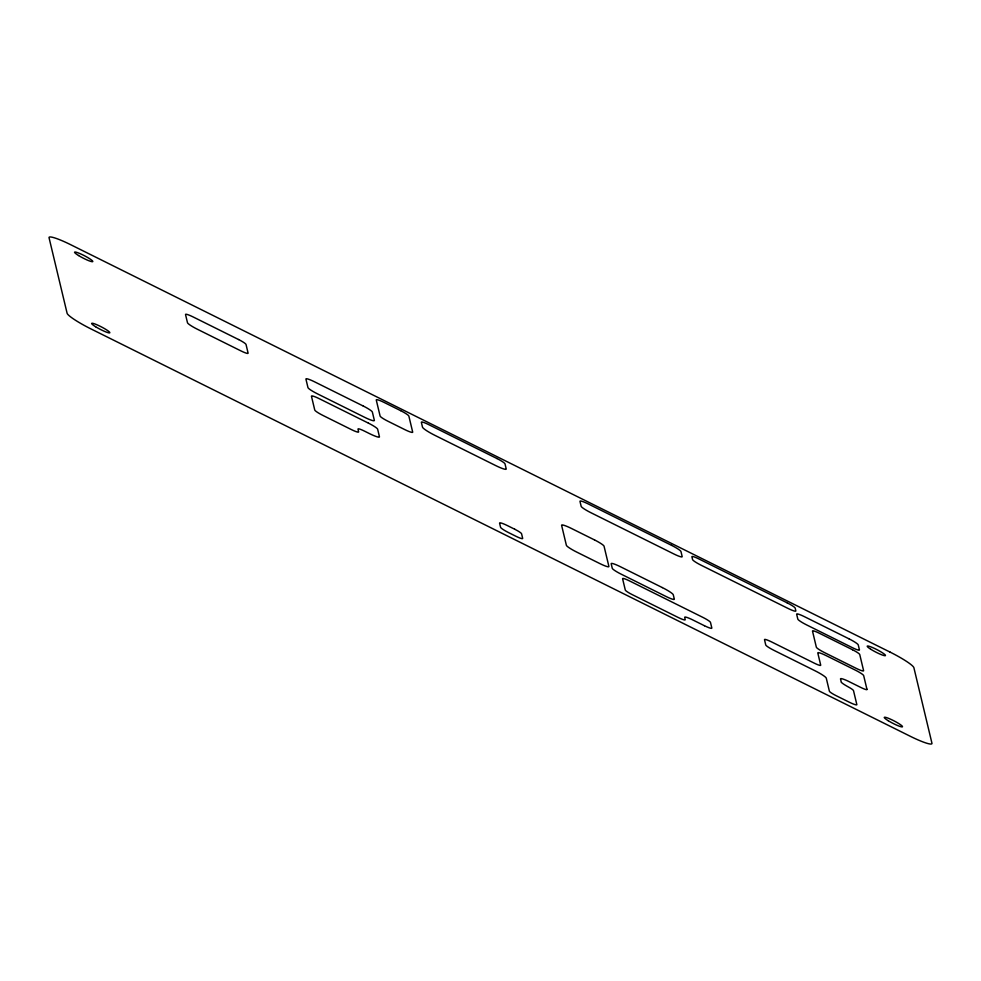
<?xml version="1.0" encoding="UTF-8"?>
<svg xmlns="http://www.w3.org/2000/svg" width="981" height="981" viewBox="0 0 981 981"><rect width="100%" height="100%" fill="white"/><g stroke="black" fill="none" stroke-linecap="round" stroke-linejoin="round"><path stroke-width="1.47" d="M866.934 689.251L866.861 689.68A7.321 0.969 27.3 0 1 860.815 687.448L847.609 680.912A10.533 1.398 27.3 0 0 840.509 678.913L841.134 681.574A10.068 1.337 27.3 0 0 847.032 686.21L850.233 688.024A8.289 1.091 27.3 0 1 853.507 690.649L856.867 704.714A9.209 1.214 27.3 0 1 849.043 702.089L836.18 695.701A7.321 0.969 27.3 0 1 829.374 691.139L826.272 678.153A12.066 1.594 27.3 0 0 815.052 670.783L773.764 650.256A8.596 1.14 27.3 0 1 765.756 645.008L764.481 639.624A8.277 1.091 27.3 0 1 771.507 641.893L814.291 663.156A7.566 1.006 27.3 0 0 820.729 665.228L817.786 652.929A9.92 1.312 27.3 0 1 826.21 655.639L855.285 670.097A9.025 1.189 27.3 0 1 863.672 675.602L866.934 689.251M514.718 529.225L507.557 525.669A9.418 1.251 27.3 0 0 499.562 523.094L500.58 527.324A8.78 1.165 27.3 0 0 508.747 532.695L515.834 536.227A8.069 1.067 27.3 0 0 522.677 538.397L521.573 533.762A7.59 1.006 27.3 0 0 517.49 530.709L514.718 529.225M704.468 625.731L691.298 619.207A9.589 1.263 27.3 0 0 684.677 617.319L685.241 619.734A8.473 1.116 27.3 0 1 678.349 617.552L632.279 594.658A7.505 0.993 27.3 0 1 625.302 590.072L622.567 578.643A7.971 1.055 27.3 0 1 629.336 580.826L702.948 617.417A8.093 1.067 27.3 0 1 710.477 622.371L711.85 628.11A8.694 1.153 27.3 0 1 704.468 625.731M890.11 652.12L70.779 244.747A25.58 3.384 27.3 0 0 49.05 237.745L67.1 313.258A25.58 3.384 27.3 0 0 90.89 328.88L910.221 736.253A25.58 3.384 27.3 0 0 931.95 743.255L913.9 667.742A25.58 3.384 27.3 0 0 890.11 652.12M400.604 410.634L384.258 402.504A9.43 1.251 27.3 0 0 376.25 399.929L380.113 416.091A8.363 1.104 27.3 0 0 387.887 421.205L404.761 429.592A9.344 1.239 27.3 0 0 412.707 432.143L408.856 416.054A8.878 1.177 27.3 0 0 400.604 410.634M496.913 458.519L428.538 424.528A8.498 1.128 27.3 0 0 421.327 422.198L422.517 427.189A13.427 1.778 27.3 0 0 435 435.392L495.564 465.509A12.545 1.655 27.3 0 0 506.221 468.943L504.994 463.829A8.706 1.153 27.3 0 0 496.913 458.519M671.568 545.35L588.355 503.989A9.884 1.312 27.3 0 0 579.955 501.279L581.169 506.331A10.337 1.361 27.3 0 0 590.783 512.646L673.91 553.983A9.736 1.288 27.3 0 0 682.187 556.644L680.961 551.53A10.104 1.337 27.3 0 0 671.568 545.35M787.167 602.837L698.864 558.925A8.228 1.091 27.3 0 0 691.875 556.681L692.574 559.599A9.197 1.214 27.3 0 0 701.133 565.228L787.878 608.355A9.393 1.239 27.3 0 0 795.861 610.967L795.186 608.097A8.621 1.14 27.3 0 0 787.167 602.837M848.982 638.815L804.408 616.657A9.16 1.214 27.3 0 0 796.633 614.143L797.823 619.121A9.467 1.251 27.3 0 0 806.627 624.909L852.612 647.779A8.069 1.067 27.3 0 0 859.466 649.986L858.252 644.909A9.957 1.312 27.3 0 0 848.982 638.815M238.567 339.536L193.061 316.912A8.89 1.177 27.3 0 0 185.507 314.472L187.494 322.761A10.533 1.398 27.3 0 0 197.291 329.199L240.872 350.867A8.522 1.128 27.3 0 0 248.119 353.197L246.023 344.429A8.007 1.055 27.3 0 0 238.567 339.536M363.24 406.024L314.484 381.781A10.092 1.337 27.3 0 0 305.913 379.022L307.973 387.642A10.018 1.324 27.3 0 0 317.292 393.761L364.54 417.256A11.564 1.533 27.3 0 0 374.362 420.42L372.351 412.008A9.798 1.3 27.3 0 0 363.24 406.024M852.526 649.753L819.061 633.113A7.762 1.03 27.3 0 0 812.476 630.991L816.351 647.227A8.866 1.177 27.3 0 0 824.604 652.647L855.972 668.245A8.988 1.189 27.3 0 0 863.611 670.71L859.736 654.486A7.738 1.03 27.3 0 0 852.526 649.753M368.427 423.13L319.315 398.715A9.27 1.226 27.3 0 0 311.443 396.177L314.766 410.07A8.792 1.165 27.3 0 0 322.945 415.441L351.333 429.555A8.633 1.14 27.3 0 0 358.666 431.922L357.979 429.04A7.774 1.03 27.3 0 1 364.576 431.162L369.346 433.541A11.907 1.57 27.3 0 0 379.451 436.79L377.636 429.175A9.896 1.312 27.3 0 0 368.427 423.13M594.547 539.942L571.445 528.452A11.588 1.533 27.3 0 0 561.598 525.289L566.38 545.313A10.95 1.447 27.3 0 0 576.57 552.009L599.734 563.523A10.791 1.422 27.3 0 0 608.907 566.478L604.051 546.196A10.227 1.349 27.3 0 0 594.547 539.942M662.359 587.594L620.311 566.675A10.754 1.422 27.3 0 0 611.175 563.744L612.279 568.342A9.454 1.251 27.3 0 0 621.071 574.118L666.222 596.571A9.552 1.263 27.3 0 0 674.339 599.183L673.273 594.768A11.735 1.557 27.3 0 0 662.359 587.594M78.554 255.526A10.227 1.349 27.3 0 0 92.79 261.571A10.227 1.349 27.3 0 0 79.768 253.515A10.227 1.349 27.3 0 0 78.554 255.526M870.588 649.128A10.227 1.349 27.3 0 0 885.365 655.651A10.227 1.349 27.3 0 0 873.164 647.828A10.227 1.349 27.3 0 0 870.588 649.128M888.161 720.667A10.227 1.349 27.3 0 0 902.471 726.786A10.227 1.349 27.3 0 0 889.559 718.754A10.227 1.349 27.3 0 0 888.161 720.667M95.562 326.71A10.227 1.349 27.3 0 0 109.811 332.78A10.227 1.349 27.3 0 0 96.8 324.723A10.227 1.349 27.3 0 0 95.562 326.71"/></g></svg>
